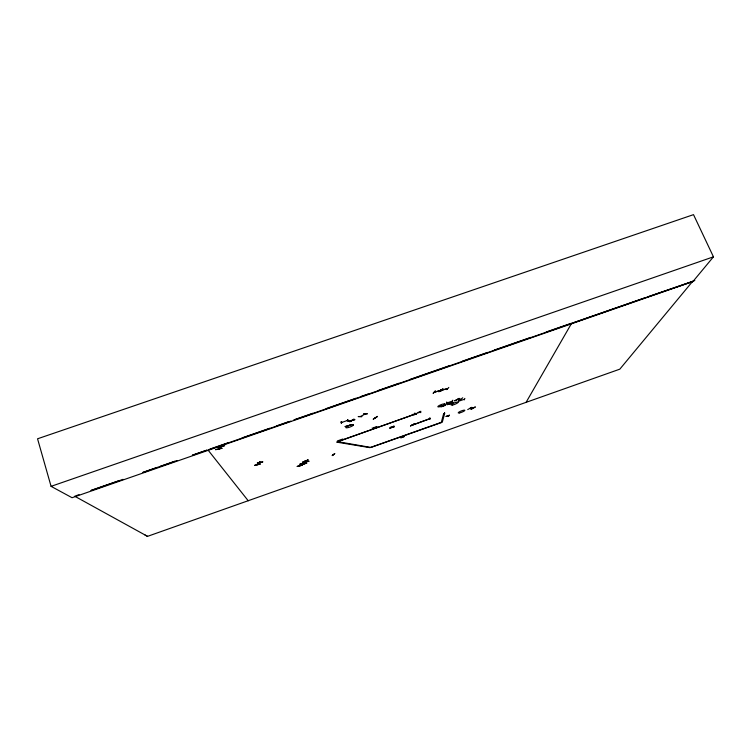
<?xml version="1.0" encoding="UTF-8"?>
<svg xmlns="http://www.w3.org/2000/svg" width="751" height="751" viewBox="0 0 751 751"><rect width="100%" height="100%" fill="white"/><g stroke="black" fill="none" stroke-linecap="round" stroke-linejoin="round"><path stroke-width="1.13" d="M342.071 422.278L341.48 422.475M442.987 388.689L440.584 391.29M440.593 391.243L442.827 389.065M433.167 393.224L435.176 391.055M347.685 419.612L347.985 421.058M444.892 404.132L444.874 404.141A3.764 0.779 -21.1 0 1 439.363 406.798A3.764 0.779 -21.1 0 1 439.786 405.211A3.764 0.779 -21.1 0 1 444.845 404.151L444.883 404.029M458.392 401.926C458.748 398.396 459.603 400.987 462.757 397.767M305.535 461.602L307.816 459.706M308.032 459.631L305.319 461.696M446.404 403.775L446.761 402.01M446.554 402.423L446.479 403.803M414.421 414.834L414.881 412.984M353.449 424.888L353.43 424.906A3.98 0.864 -20 0 1 347.854 427.657A3.98 0.864 -20 0 1 347.704 426.108A3.98 0.864 -20 0 1 353.402 424.916L353.458 424.794M341.461 423.301L341.386 421.668M402.743 437.213C406.882 435.204 400.903 437.251 404.104 436.735M414.205 414.458L336.57 442.114L369.952 447.652L441.316 422.353M420.494 412.083L420.062 412.168M420.776 411.229L420.738 412.637M429.938 418.683L411.717 425.348L430.098 418.589M429.647 419.302L429.957 417.988L429.534 419.396M429.638 419.349L429.844 418.072M441.259 405.953L440.574 406.347L441.701 405.878M440.696 406.657C444.827 404.686 440.677 408.225 440.602 406.225M444.827 405.155L444.658 405.812L445.108 404.611L442.902 406.432L444.714 404.845M372.149 428.211L372.233 427.901M441.25 422.597L443.616 413.829L444.676 413.463L442.273 422.24L370.91 447.446L337.593 441.654L413.942 414.524M447.962 403.794C445.672 405.474 448.206 404.442 447.99 404.226M450.422 403.268L448.676 404.404L450.422 403.268L448.751 403.587M444.601 412.825L444.207 414.252L444.601 412.881M451.079 402.855L450.853 403.634L451.473 402.714L450.957 402.555L451.473 402.714M447.906 416.092L449.276 415.603M452.121 401.823L452.844 400.189M448.403 415.913L449.436 415.068L448.769 415.791M222.024 448.216L215.546 449.671L221.93 448.347M254.786 465.254L260.362 464.052L254.824 465.291M464.869 398.396L464.315 399.87M306.605 463.264L301.592 464.409M526.066 402.376L571.549 323.39L294.167 419.969M456.965 399.654L460.701 399.232M394.05 426.934L390.229 427.403M218.748 448.901L221.263 446.488M219.001 448.863L219.067 447.962L218.794 448.863M220.982 446.751L221.517 446.451L219.114 448.798M345.15 426.568L351.036 424.859L345.169 426.615M351.966 420.588L352.576 420.316L352.088 420.372M469.76 408.497L472.614 408.291M692.722 281.259L619.819 369.163L147.534 536.355L145.037 535.041M692.957 281.503L713.45 256.833L693.511 214.645L37.55 438.791L51.077 486.348L72.068 497.716L692.957 281.503L647.869 296.814M259.414 462.269L259.93 462.747L259.705 462.043M257.499 464.691L259.893 462.616M257.8 464.597L260.109 462.588L259.893 462.006M299.78 465.751L301.93 464.043M305.328 461.461L305.338 460.767L305.497 461.321L303.094 463.104M302.39 463.789L300.062 465.667M302.878 463.283L305.328 461.339M304.155 463.761L306.324 462.006M306.793 461.781L304.324 463.724M434.35 392.182L440.03 390.595M438.875 391.75L441.419 389.422L438.941 391.684M448.807 387.432L446.761 389.609M413.67 414.693L414.158 414.486M449.06 403.531L450.271 403.071M390.032 428.361L394.134 426.07L389.882 428.389M435.383 390.999L433.261 393.242M299.902 464.278L304.934 463.114M302.878 461.893L308.07 460.635L303.019 461.781M347.647 420.438L347.065 420.635M365.399 413.914L360.433 416.495M309.196 461.227L304.174 462.306M307.356 460.513L306.896 460.682M218.992 448.676L218.841 448.009L219.301 448.6M332.9 454.768L333.303 454.674M334.739 453.576L332.139 455.604L334.721 453.632M415.481 413.839L414.993 413.942M464.221 399.307L458.833 401.137M305.272 461.367L305.141 460.804L305.225 461.518M452.252 401.137L446.667 403.09M349.628 421.715L354.153 419.124L349.882 421.705M390.013 427.488L393.871 427.056M412.44 414.524L416.27 414.101M439.926 390.689L434.435 392.153M442.057 390.06L447.643 388.567M410.497 425.977L414.721 423.658L410.534 425.939M454.674 400.827L459.236 398.359L454.881 400.827M475.167 407.004L470.877 409.351L475.299 407.004M358.48 416.514L361.973 416.589L358.189 416.645M306.887 460.626L307.394 460.513M412.43 424.878L412.515 424.794M469.957 408.394L473.092 408.14M337.377 440.94L342.841 439.016M444.667 405.108L445.23 404.911M451.389 403.024L452.75 402.545M451.36 403.118L452.722 402.63M418.016 412.459L419.79 411.839M420.513 412.017L414.862 414.045M75.757 495.81L79.062 494.665M91.171 490.441L123.089 479.335M142.906 472.435L177.02 460.551M210.055 449.051L227.75 442.893M242.122 437.889L269.778 428.258M276.415 425.948L288.572 421.715M294.101 419.79L312.904 413.247M326.178 408.628L356.04 398.227M360.461 396.688L368.197 393.993M378.157 390.529L399.166 383.207M410.224 379.358L450.037 365.502M462.203 361.269L487.643 352.407M494.271 350.097L530.769 337.396M546.249 331.998L571.689 323.146M91.106 490.403L118.639 480.837M142.868 472.417L157.184 467.432M160.489 466.287L174.805 461.311M694.825 280.536L572.647 323.005L644.583 297.959M290.853 421.123L207.971 449.98L248.252 500.795M51.077 486.348L713.45 256.833M341.114 421.855L341.386 423.264L341.358 421.724M449.154 403.888L450.478 403.559L449.06 404.207M449.126 403.963L450.102 403.738L449.089 404.122M442.086 390.116L447.502 388.661M299.874 464.249L304.915 463.095M301.592 464.381L306.746 463.17M332.89 454.768L333.463 454.58M258.213 462.635L260.456 462.156M347.647 420.372L341.545 422.522M373.97 427.432L374.43 427.281M374.815 418.054L375.303 417.913M412.243 414.59L416.279 414.12M467.713 409.595L471.816 407.295M367.314 413.773L363.587 413.857L367.089 413.867M347.76 419.537L347.666 421.086M377.443 416.636L373.172 419.218L377.312 416.373M74.659 496.195L147.534 536.355M259.593 462.1L259.818 462.804M444.63 404.291A3.783 0.779 -21.1 0 1 444.216 404.639M441.964 405.812A3.783 0.779 -21.1 0 1 440.142 406.46M376.852 426.69C374.749 427.892 375.031 428.051 376.533 427.403L375.181 427.385L376.852 426.69M446.094 416.476L447.521 415.894L446.094 416.476M374.27 427.929L372.759 428.549L374.27 427.929M402.067 437.223L401.081 437.72L402.067 437.223M400.696 437.636L402.442 437.016L400.696 437.636M452.844 402.236L452.618 403.015L452.844 402.236M300.4 463.808L305.479 462.691L300.4 463.808M348.971 421.264L354.97 419.612L348.98 421.292M218.269 446.958L224.699 445.653L218.297 446.976M257.34 463.095L262.897 461.865L257.34 463.085M302.371 465.16L297.218 466.409L302.371 465.16M206.741 450.206L192.434 455.19L206.741 450.206M459.64 412.881A3.548 0.685 -21.2 0 0 464.841 410.412A3.548 0.685 -21.2 0 0 460.147 411.426A3.548 0.685 -21.2 0 0 459.64 412.881M452.637 404.986A3.717 0.751 -21.2 0 0 458.072 402.376A3.717 0.751 -21.2 0 0 453.125 403.409A3.717 0.751 -21.2 0 0 452.637 404.986"/></g></svg>
